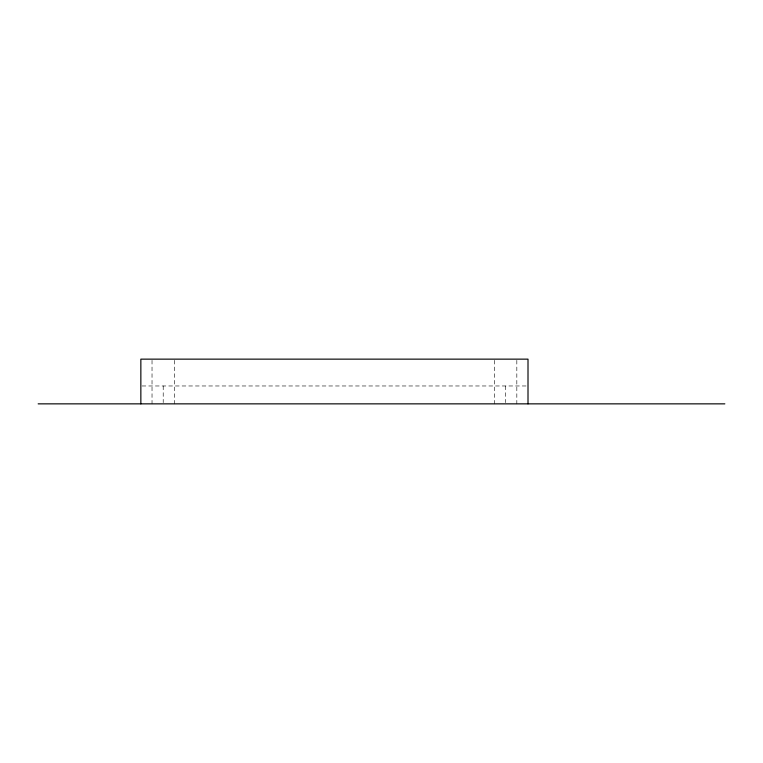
<?xml version="1.0" encoding="UTF-8"?>
<svg xmlns="http://www.w3.org/2000/svg" width="763" height="763" viewBox="0 0 763 763"><rect width="100%" height="100%" fill="white"/><g stroke="black" fill="none" stroke-linecap="round" stroke-linejoin="round"><path stroke-width="0.57" stroke-dasharray="3.81 2.86" d="M142.042 385.973L526.813 385.973M516.828 360.327L516.828 403.856M505.65 385.973L505.65 402.664M494.472 360.327L494.472 403.856M174.374 360.327L174.374 403.856M163.206 385.973L163.206 402.664M152.028 360.327L152.028 403.856"/><path stroke-width="1.14" d="M38.15 403.856L724.85 403.856M528.006 403.856L528.006 359.144L140.85 359.144L140.85 403.856"/></g></svg>
